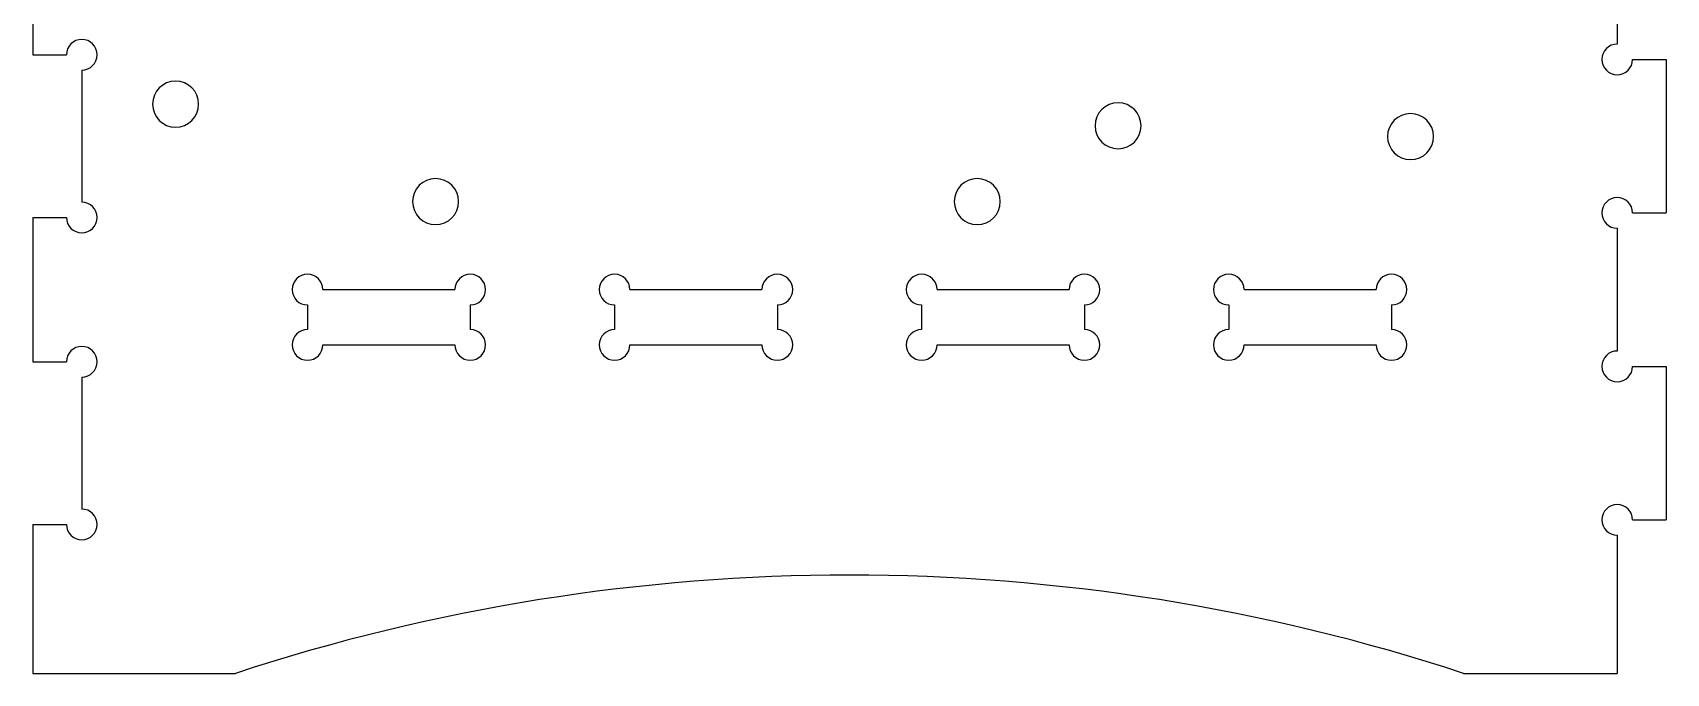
# Model space of a CAD drawing. Extents: x -1.6 to 51.6, y -60 to 0.
# Drawn here: x -1.6 to 51.6, y -60 to -39.1 of the extents above; entities that cross this region are included whole.
import ezdxf

# ---------------------------------------------------------------- set-up
doc = ezdxf.new("R2010")
doc.units = 0
doc.header["$MEASUREMENT"] = 0
doc.layers.add('VISIBLE', color=7, linetype='CONTINUOUS')

msp = doc.modelspace()

# ---------------------------------------------------------------- linework, layer by layer
at = {"layer": 'VISIBLE'}
for p, q in [((-1.6, -35.15), (-1.6, -39.85)), ((50, -35.5), (50, -39.5)), ((-1.6, -39.85), (-0.5, -39.85)), ((0, -40.35), (0, -44.65)), ((50.5, -40), (51.6, -40)), ((51.6, -40), (51.6, -45)), ((-1.6, -45.15), (-0.5, -45.15)), ((-1.6, -45.15), (-1.6, -49.85)), ((50.5, -45), (51.6, -45)), ((50, -45.5), (50, -49.5)), ((7.85, -47.5), (12.15, -47.5)), ((17.85, -47.5), (22.15, -47.5)), ((27.85, -47.5), (32.15, -47.5)), ((37.85, -47.5), (42.15, -47.5)), ((7.35, -48), (7.35, -48.8)), ((12.65, -48), (12.65, -48.8)), ((17.35, -48), (17.35, -48.8)), ((22.65, -48), (22.65, -48.8)), ((27.35, -48), (27.35, -48.8)), ((32.65, -48), (32.65, -48.8)), ((37.35, -48), (37.35, -48.8)), ((42.65, -48), (42.65, -48.8)), ((7.85, -49.3), (12.15, -49.3)), ((17.85, -49.3), (22.15, -49.3)), ((27.85, -49.3), (32.15, -49.3)), ((37.85, -49.3), (42.15, -49.3)), ((-1.6, -49.85), (-0.5, -49.85)), ((50.5, -50), (51.6, -50)), ((51.6, -50), (51.6, -55)), ((0, -50.35), (0, -54.65)), ((-1.6, -55.15), (-0.5, -55.15)), ((-1.6, -55.15), (-1.6, -60)), ((50.5, -55), (51.6, -55)), ((50, -55.5), (50, -60)), ((-1.6, -60), (5, -60)), ((45, -60), (50, -60))]:
    msp.add_line(p, q, dxfattribs=at)
for centre, radius, start, end in [((0, -39.85), 0.5, 270, 180), ((50, -40), 0.5, 90, 0), ((0, -45.15), 0.5, 180, 90), ((50, -45), 0.5, 0, 270), ((7.35, -47.5), 0.5, 0, 270), ((12.65, -47.5), 0.5, 270, 180), ((17.35, -47.5), 0.5, 0, 270), ((22.65, -47.5), 0.5, 270, 180), ((27.35, -47.5), 0.5, 0, 270), ((32.65, -47.5), 0.5, 270, 180), ((37.35, -47.5), 0.5, 0, 270), ((42.65, -47.5), 0.5, 270, 180), ((7.35, -49.3), 0.5, 90, 0), ((12.65, -49.3), 0.5, 180, 90), ((17.35, -49.3), 0.5, 90, 0), ((22.65, -49.3), 0.5, 180, 90), ((27.35, -49.3), 0.5, 90, 0), ((32.65, -49.3), 0.5, 180, 90), ((37.35, -49.3), 0.5, 90, 0), ((42.65, -49.3), 0.5, 180, 90), ((0, -49.85), 0.5, 270, 180), ((50, -50), 0.5, 90, 0), ((0, -55.15), 0.5, 180, 90), ((50, -55), 0.5, 0, 270), ((25, -120.9), 64.1, 71.81945, 108.18055)]:
    msp.add_arc(centre, radius, start, end, dxfattribs=at)
for points in [[(3.804, -41.457), (3.804, -41.871), (3.468, -42.207), (3.054, -42.207), (2.64, -42.207), (2.304, -41.871), (2.304, -41.457), (2.304, -41.042), (2.64, -40.707), (3.054, -40.707), (3.468, -40.707), (3.804, -41.042), (3.804, -41.457)], [(34.496, -42.162), (34.496, -42.576), (34.16, -42.912), (33.746, -42.912), (33.332, -42.912), (32.996, -42.576), (32.996, -42.162), (32.996, -41.748), (33.332, -41.412), (33.746, -41.412), (34.16, -41.412), (34.496, -41.748), (34.496, -42.162)], [(44.021, -42.515), (44.021, -42.929), (43.685, -43.265), (43.271, -43.265), (42.857, -43.265), (42.521, -42.929), (42.521, -42.515), (42.521, -42.101), (42.857, -41.765), (43.271, -41.765), (43.685, -41.765), (44.021, -42.101), (44.021, -42.515)], [(12.271, -44.632), (12.271, -45.046), (11.935, -45.382), (11.521, -45.382), (11.107, -45.382), (10.771, -45.046), (10.771, -44.632), (10.771, -44.217), (11.107, -43.882), (11.521, -43.882), (11.935, -43.882), (12.271, -44.217), (12.271, -44.632)], [(29.91, -44.632), (29.91, -45.046), (29.574, -45.382), (29.16, -45.382), (28.746, -45.382), (28.41, -45.046), (28.41, -44.632), (28.41, -44.217), (28.746, -43.882), (29.16, -43.882), (29.574, -43.882), (29.91, -44.217), (29.91, -44.632)]]:
    msp.add_open_spline(points, degree=3, knots=[0, 0, 0, 0, 1, 1, 1, 2, 2, 2, 3, 3, 3, 4, 4, 4, 4], dxfattribs=at)

doc.saveas('drawing.dxf')
